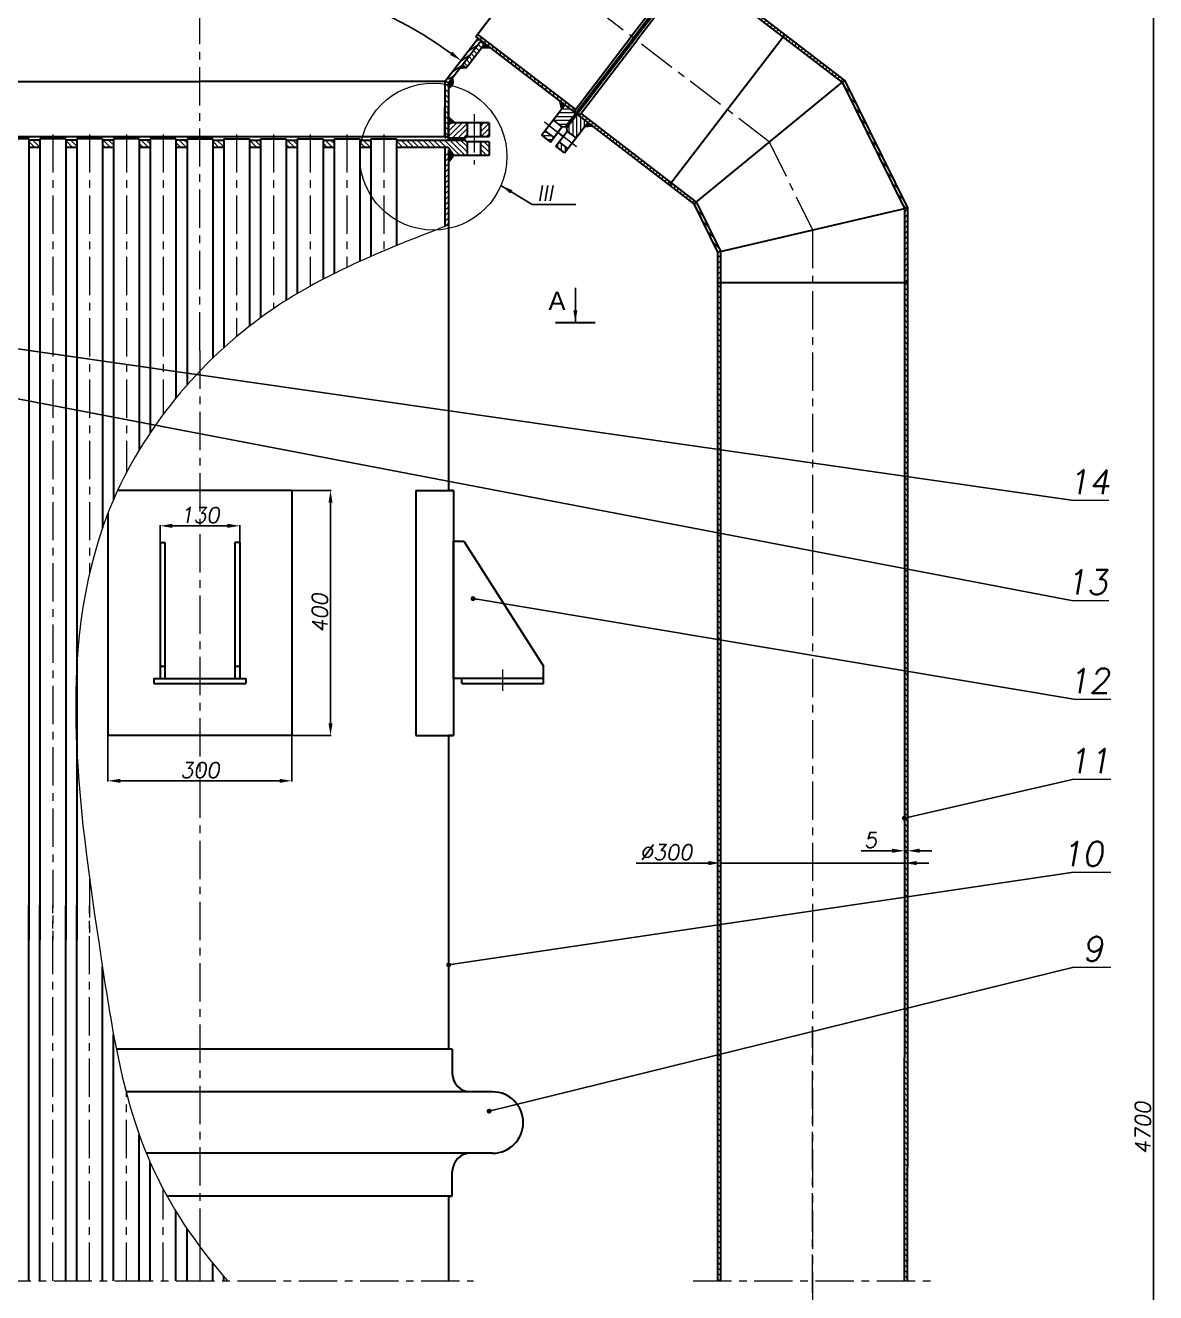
# Model space of a CAD drawing. Header units: inches. Extents: x 41 to 5981, y 0 to 8400.
# Drawn here: x 1338 to 3183, y 2521 to 4589 of the extents above; entities that cross this region are included whole.
import ezdxf

# ---------------------------------------------------------------- set-up
doc = ezdxf.new("R2010")
doc.units = ezdxf.units.IN
doc.header["$LTSCALE"] = 50
doc.header["$MEASUREMENT"] = 0
doc.linetypes.add('CENTER', pattern=[2, 1.25, -0.25, 0.25, -0.25])
for name, color, linetype, lineweight in [('Dam', 2, 'Continuous', 30), ('kthuoc', 3, 'Continuous', 13), ('manh', 4, 'Continuous', 13), ('Tam', 1, 'CENTER', 13)]:
    doc.layers.add(name, color=color, linetype=linetype, lineweight=lineweight)
doc.styles.add('chu2.5', font='txt.shx', dxfattribs={"oblique": 10, "height": 25})
doc.dimstyles.new('kichthuoc2.5', dxfattribs={"dimtxt": 25, "dimasz": 20, "dimexe": 1, "dimexo": 0, "dimgap": 5, "dimtad": 1, "dimtoh": 1, "dimdec": 0, "dimzin": 0, "dimdsep": 46, "dimtxsty": 'chu2.5', "dimcen": 5, "dimclrd": 256, "dimclre": 256, "dimclrt": 256, "dimadec": 0, "dimazin": 0, "dimtfac": 1, "dimtdec": 0, "dimtmove": 0, "dimatfit": 0, "dimfxl": 0, "dimtolj": 1, "dimtzin": 0, "dimarcsym": 0})
pattern_1 = [(90, (-230.6606, 271.374), (-6.25, 1e-15), [])]
pattern_2 = [(45, (-330.6606, 271.374), (-4.419417, 4.419417), [])]
pattern_3 = [(45, (-11828.711, 271.374), (-4.4194174, 4.4194174), [])]
pattern_4 = [(135, (-11828.711, 271.374), (-4.4194174, -4.4194174), [])]
pattern_5 = [(135, (0, 271.374), (-4.419417, -4.419417), [])]

# ---------------------------------------------------------------- blocks, each defined once
blk = doc.blocks.new('*D26')
at = {"layer": 'DEFPOINTS', "color": 0}
for p in [(2772.5, 3241.7), (2772.5, 3241.7), (2777.5, 3222)]:
    blk.add_point(p, dxfattribs=at)
at = {"layer": 'kthuoc', "lineweight": -2}
for p, q in [((2752.5, 3241.7), (2702.2, 3241.7)), ((2772.5, 3241.7), (2772.5, 3242.7)), ((2777.5, 3241.7), (2772.5, 3241.7)), ((2777.5, 3222), (2777.5, 3242.7)), ((2797.5, 3241.7), (2817.5, 3241.7))]:
    blk.add_line(p, q, dxfattribs=at)
at = {"layer": 'kthuoc'}
for points in [[(2752.5, 3245.1), (2752.5, 3238.4), (2772.5, 3241.7)], [(2797.5, 3245.1), (2797.5, 3238.4), (2777.5, 3241.7)]]:
    blk.add_solid(points, dxfattribs=at)
at = {"layer": 'kthuoc', "insert": (2717.4, 3259.2), "char_height": 25, "attachment_point": 5, "style": 'chu2.5'}
blk.add_mtext('\\A1;5', dxfattribs=at)
blk = doc.blocks.new('*D25')
at = {"layer": 'DEFPOINTS', "color": 0}
for p in [(2472.5, 3223.4), (2472.5, 3221.7), (2772.5, 3223.4)]:
    blk.add_point(p, dxfattribs=at)
at = {"layer": 'kthuoc', "lineweight": -2}
for p, q in [((2452.5, 3221.7), (2334.8, 3221.7)), ((2472.5, 3223.4), (2472.5, 3220.7)), ((2772.5, 3221.7), (2472.5, 3221.7)), ((2772.5, 3223.4), (2772.5, 3220.7)), ((2792.5, 3221.7), (2812.5, 3221.7))]:
    blk.add_line(p, q, dxfattribs=at)
at = {"layer": 'kthuoc'}
for points in [[(2452.5, 3225), (2452.5, 3218.3), (2472.5, 3221.7)], [(2792.5, 3225), (2792.5, 3218.3), (2772.5, 3221.7)]]:
    blk.add_solid(points, dxfattribs=at)
at = {"layer": 'kthuoc', "insert": (2383.7, 3239.2), "char_height": 25, "attachment_point": 5, "style": 'chu2.5'}
blk.add_mtext('\\A1;%%c300', dxfattribs=at)
blk = doc.blocks.new('*D20')
at = {"layer": 'DEFPOINTS', "color": 0}
for p in [(2167.2, 4693.5), (2415.2, 884.6), (3179.3, 884.6)]:
    blk.add_point(p, dxfattribs=at)
at = {"layer": 'kthuoc', "lineweight": -2}
for p, q in [((2167.2, 4693.5), (3180.3, 4693.5)), ((3179.3, 4673.5), (3179.3, 904.6)), ((2415.2, 884.6), (3180.3, 884.6))]:
    blk.add_line(p, q, dxfattribs=at)
at = {"layer": 'kthuoc'}
for points in [[(3175.9, 4673.5), (3182.6, 4673.5), (3179.3, 4693.5)], [(3175.9, 904.6), (3182.6, 904.6), (3179.3, 884.6)]]:
    blk.add_solid(points, dxfattribs=at)
at = {"layer": 'kthuoc', "insert": (3161.8, 2789.1), "char_height": 25, "attachment_point": 5, "rotation": 90, "style": 'chu2.5'}
blk.add_mtext('\\A1;4700', dxfattribs=at)
blk = doc.blocks.new('*D23')
at = {"layer": 'DEFPOINTS', "color": 0}
for p in [(1471.2, 4659.1), (1121.8, 4628.5), (2076.8, 4567.5), (1222.7, 4497), (2022.7, 4497)]:
    blk.add_point(p, dxfattribs=at)
at = {"layer": 'kthuoc', "lineweight": -2}
blk.add_arc((1622.7, 3975.7), 700, 54.137, 125.863, dxfattribs=at)
at = {"layer": 'kthuoc'}
for points in [[(1214.6, 4540.3), (1210.6, 4545.7), (1196.6, 4531.1)], [(2034.8, 4545.7), (2030.8, 4540.3), (2048.9, 4531.1)]]:
    blk.add_solid(points, dxfattribs=at)
at = {"layer": 'kthuoc', "insert": (1713.9, 4687.4), "char_height": 25, "attachment_point": 5, "rotation": 352.6964, "style": 'chu2.5'}
blk.add_mtext('\\A1;75°', dxfattribs=at)
blk = doc.blocks.new('*D18')
at = {"layer": 'DEFPOINTS', "color": 0}
for p in [(1531.5, 7993.5), (595.6, 603.3), (745.3, 603.3)]:
    blk.add_point(p, dxfattribs=at)
at = {"layer": 'kthuoc', "lineweight": -2}
for p, q in [((1531.5, 7993.5), (594.6, 7993.5)), ((595.6, 7973.5), (595.6, 623.3)), ((745.3, 603.3), (594.6, 603.3))]:
    blk.add_line(p, q, dxfattribs=at)
at = {"layer": 'kthuoc'}
for points in [[(592.3, 7973.5), (599, 7973.5), (595.6, 7993.5)], [(592.3, 623.3), (599, 623.3), (595.6, 603.3)]]:
    blk.add_solid(points, dxfattribs=at)
at = {"layer": 'kthuoc', "insert": (578.1, 4298.4), "char_height": 25, "attachment_point": 5, "rotation": 90, "style": 'chu2.5'}
blk.add_mtext('\\A1;8600', dxfattribs=at)
blk = doc.blocks.new('*D76')
at = {"layer": 'DEFPOINTS', "color": 0}
for p in [(1687.7, 3772), (1557.7, 3739.8), (1687.7, 3739.8)]:
    blk.add_point(p, dxfattribs=at)
at = {"layer": 'kthuoc', "lineweight": -2}
for p, q in [((1557.7, 3739.8), (1557.7, 3773)), ((1577.7, 3772), (1667.7, 3772)), ((1687.7, 3739.8), (1687.7, 3773))]:
    blk.add_line(p, q, dxfattribs=at)
at = {"layer": 'kthuoc'}
for points in [[(1577.7, 3775.3), (1577.7, 3768.6), (1557.7, 3772)], [(1667.7, 3775.3), (1667.7, 3768.6), (1687.7, 3772)]]:
    blk.add_solid(points, dxfattribs=at)
at = {"layer": 'kthuoc', "insert": (1622.7, 3789.5), "char_height": 25, "attachment_point": 5, "style": 'chu2.5'}
blk.add_mtext('\\A1;130', dxfattribs=at)
blk = doc.blocks.new('*D77')
at = {"layer": 'DEFPOINTS', "color": 0}
for p in [(1772.7, 3829.6), (1772.7, 3429.6), (1835.9, 3429.6)]:
    blk.add_point(p, dxfattribs=at)
at = {"layer": 'kthuoc', "lineweight": -2}
for p, q in [((1772.7, 3829.6), (1836.9, 3829.6)), ((1835.9, 3809.6), (1835.9, 3449.6)), ((1772.7, 3429.6), (1836.9, 3429.6))]:
    blk.add_line(p, q, dxfattribs=at)
at = {"layer": 'kthuoc'}
for points in [[(1832.6, 3809.6), (1839.2, 3809.6), (1835.9, 3829.6)], [(1832.6, 3449.6), (1839.2, 3449.6), (1835.9, 3429.6)]]:
    blk.add_solid(points, dxfattribs=at)
at = {"layer": 'kthuoc', "insert": (1818.4, 3629.6), "char_height": 25, "attachment_point": 5, "rotation": 90, "style": 'chu2.5'}
blk.add_mtext('\\A1;400', dxfattribs=at)
blk = doc.blocks.new('*D78')
at = {"layer": 'DEFPOINTS', "color": 0}
for p in [(1472.7, 3429.6), (1772.7, 3429.6), (1772.7, 3355.8)]:
    blk.add_point(p, dxfattribs=at)
at = {"layer": 'kthuoc', "lineweight": -2}
for p, q in [((1472.7, 3429.6), (1472.7, 3354.8)), ((1772.7, 3429.6), (1772.7, 3354.8)), ((1492.7, 3355.8), (1752.7, 3355.8))]:
    blk.add_line(p, q, dxfattribs=at)
at = {"layer": 'kthuoc'}
for points in [[(1492.7, 3359.1), (1492.7, 3352.5), (1472.7, 3355.8)], [(1752.7, 3359.1), (1752.7, 3352.5), (1772.7, 3355.8)]]:
    blk.add_solid(points, dxfattribs=at)
at = {"layer": 'kthuoc', "insert": (1622.7, 3373.3), "char_height": 25, "attachment_point": 5, "style": 'chu2.5'}
blk.add_mtext('\\A1;300', dxfattribs=at)

msp = doc.modelspace()

# ---------------------------------------------------------------- hatches: boundary and pattern name
at = {"layer": 'kthuoc'}
h = msp.add_hatch(dxfattribs=at)
h.set_pattern_fill('ANSI31', color=256, scale=50, style=0)
h.set_pattern_definition(pattern_3)
h.paths.add_polyline_path([(2244.5, 4445.1), (2241.5, 4441.1), (2428.7, 4297.4), (2432.7, 4300.7)])
h.paths.add_polyline_path([(2430.2, 4687), (2427.2, 4683.1), (2670.8, 4496.1), (2674.8, 4499.4)])
h = msp.add_hatch(dxfattribs=at)
h.set_pattern_fill('ANSI31', color=256, scale=50, angle=45, style=0)
h.set_pattern_definition(pattern_1)
edge = h.paths.add_edge_path()
edge.add_spline(control_points=[(2078.7, 4572.3), (2078.2, 4570.9), (2077.7, 4569.4), (2077.2, 4568)], knot_values=[0, 0, 0, 0, 4.489049, 4.489049, 4.489049, 4.489049], degree=3, periodic=0)
edge.add_line((2077.2, 4568), (2076.8, 4567.5))
edge.add_line((2076.8, 4567.5), (2232.8, 4447.8))
edge.add_line((2232.8, 4447.8), (2235.8, 4451.8))
edge.add_line((2235.8, 4451.8), (2078.7, 4572.3))
h = msp.add_hatch(dxfattribs=at)
h.set_pattern_fill('ANSI31', color=256, scale=50, angle=350, style=0)
h.set_pattern_definition([(35, (-230.6606, 271.374), (-3.584853, 5.1197), [])])
h.paths.add_polyline_path([(2081.6, 4563.8), (2076.8, 4567.5), (2028.7, 4504.8), (2028.7, 4494.9)])
h = msp.add_hatch(dxfattribs=at)
h.set_pattern_fill('ANSI31', color=256, scale=50, angle=90, style=0)
h.set_pattern_definition([(135, (-230.6606, 271.374), (-4.419417, -4.419417), [])])
h.paths.add_polyline_path([(2087.9, 4559), (2081.6, 4563.8), (2051.1, 4524.2), (2057.5, 4519.3)])
for points in [[(2087.9, 4559), (2082.8, 4552.3), (2096.2, 4552.6)], [(2051.1, 4524.2), (2046.6, 4518.3), (2057.5, 4519.3)], [(2212.6, 4451.6), (2210.9, 4464.2), (2218.1, 4458.7)], [(2235.9, 4445.4), (2232.8, 4447.8), (2235.2, 4451)], [(2028.7, 4440), (2039.5, 4429.5), (2028.7, 4429.5)], [(2238.3, 4443.5), (2241.5, 4441.1), (2243.9, 4444.3)], [(2249.9, 4422.9), (2262.5, 4424.6), (2255.4, 4430.1)], [(2023.7, 4407.5), (2028.7, 4407.5), (2028.7, 4404.5)], [(2028.7, 4389.5), (2037.4, 4376.5), (2028.7, 4364.9)]]:
    msp.add_hatch(color=256, dxfattribs=at).paths.add_polyline_path(points)
h = msp.add_hatch(dxfattribs=at)
h.set_pattern_fill('ANSI31', color=256, scale=50, angle=90, style=0)
h.set_pattern_definition([(135, (-330.6606, 271.374), (-4.419417, -4.419417), [])])
h.paths.add_polyline_path([(2028.7, 4494.7), (2022.7, 4497), (2022.7, 4462.5, -0.024801), (2028.7, 4464.3)])
h.paths.add_polyline_path([(2028.7, 4464.3, 0.024801), (2022.7, 4462.5), (2022.7, 4404.5), (2028.7, 4404.5)])
h = msp.add_hatch(color=256, dxfattribs=at)
edge = h.paths.add_edge_path()
edge.add_line((2028.7, 4494.9), (2035.2, 4503.4))
edge.add_spline(control_points=[(2035.2, 4503.4), (2036, 4499), (2037.4, 4491.4), (2031.3, 4487.1), (2028.7, 4485.3)], knot_values=[0, 0, 0, 0, 8.00018, 13.861031, 13.861031, 13.861031, 13.861031], degree=3, periodic=0)
edge.add_line((2028.7, 4485.3), (2028.7, 4494.9))
h = msp.add_hatch(dxfattribs=at)
h.set_pattern_fill('ANSI31', color=256, scale=50, angle=90, style=0)
h.set_pattern_definition(pattern_4)
h.paths.add_polyline_path([(2432.7, 4300.7), (2428.7, 4297.4), (2467.5, 4218.7), (2472.5, 4219.9)])
h.paths.add_polyline_path([(2674.8, 4499.4), (2670.8, 4496.1), (2772.5, 4289.9), (2777.5, 4291)])
h = msp.add_hatch(dxfattribs=at)
h.set_pattern_fill('ANSI31', color=256, scale=50, angle=315, style=0)
h.set_pattern_definition([(0, (-230.6606, 271.374), (2e-15, 6.25), [])])
h.paths.add_polyline_path([(2235.9, 4445.4), (2218.5, 4458.8), (2199.3, 4433.8), (2213.6, 4422.8), (2219.2, 4423.6)])
h.paths.add_polyline_path([(2185.9, 4416.3), (2180.4, 4409.2), (2194.7, 4398.2), (2200.2, 4405.4)])
h = msp.add_hatch(dxfattribs=at)
h.set_pattern_fill('ANSI31', color=256, scale=50, style=0)
h.set_pattern_definition(pattern_2)
h.paths.add_polyline_path([(2058.7, 4429.5), (2028.7, 4429.5), (2028.7, 4404.5), (2054.7, 4404.5), (2058.7, 4407.5)])
h.paths.add_polyline_path([(2094.7, 4429.5), (2080.7, 4429.5), (2080.7, 4407.5), (2094.7, 4407.5)])
h = msp.add_hatch(dxfattribs=at)
h.set_pattern_fill('ANSI31', color=256, scale=50, angle=45, style=0)
h.set_pattern_definition(pattern_1)
h.paths.add_polyline_path([(2255.8, 4430.2), (2238.3, 4443.5), (2221.6, 4421.7), (2222.3, 4416.1), (2236.6, 4405.2)])
h.paths.add_polyline_path([(2208.9, 4398.7), (2203.4, 4391.5), (2217.7, 4380.6), (2223.2, 4387.7)])
h = msp.add_hatch(dxfattribs=at)
h.set_pattern_fill('ANSI37', color=256, scale=10, angle=45, style=0)
h.set_pattern_definition([(90, (0, 271.3738), (-1.25, 2e-16), []), (180, (0, 271.3738), (-2e-16, -1.25), [])])
h.paths.add_polyline_path([(2238.3, 4443.5), (2235.9, 4445.4), (2219.2, 4423.6), (2221.6, 4421.7)])
h = msp.add_hatch(dxfattribs=at)
h.set_pattern_fill('ANSI31', color=256, scale=50, angle=90, style=0)
h.set_pattern_definition(pattern_5)
h.paths.add_polyline_path([(1481.7, 4389.5), (1463.7, 4389.5), (1463.7, 4401.5), (1481.7, 4401.5)])
h.paths.add_polyline_path([(1421.7, 4389.5), (1403.7, 4389.5), (1403.7, 4401.5), (1421.7, 4401.5)])
h.paths.add_polyline_path([(1361.7, 4389.5), (1343.7, 4389.5), (1343.7, 4401.5), (1361.7, 4401.5)])
h = msp.add_hatch(dxfattribs=at)
h.set_pattern_fill('ANSI31', color=256, scale=50, angle=90, style=0)
h.set_pattern_definition(pattern_5)
h.paths.add_polyline_path([(1541.7, 4401.5), (1523.7, 4401.5), (1523.7, 4389.5), (1541.7, 4389.5)])
h = msp.add_hatch(dxfattribs=at)
h.set_pattern_fill('ANSI31', color=256, scale=50, angle=90, style=0)
h.set_pattern_definition(pattern_5)
h.paths.add_polyline_path([(1721.7, 4389.5), (1703.7, 4389.5), (1703.7, 4401.5), (1721.7, 4401.5)])
h.paths.add_polyline_path([(1661.7, 4389.5), (1643.7, 4389.5), (1643.7, 4401.5), (1661.7, 4401.5)])
h.paths.add_polyline_path([(1601.7, 4389.5), (1583.7, 4389.5), (1583.7, 4401.5), (1601.7, 4401.5)])
h = msp.add_hatch(dxfattribs=at)
h.set_pattern_fill('ANSI31', color=256, scale=50, angle=90, style=0)
h.set_pattern_definition(pattern_5)
h.paths.add_polyline_path([(1901.7, 4401.5), (1883.7, 4401.5), (1883.7, 4389.5), (1901.7, 4389.5)])
h.paths.add_polyline_path([(1841.7, 4401.5), (1823.7, 4401.5), (1823.7, 4389.5), (1841.7, 4389.5)])
h.paths.add_polyline_path([(1781.7, 4401.5), (1763.7, 4401.5), (1763.7, 4389.5), (1781.7, 4389.5)])
h = msp.add_hatch(dxfattribs=at)
h.set_pattern_fill('ANSI31', color=256, scale=50, angle=90, style=0)
h.set_pattern_definition(pattern_5)
h.paths.add_polyline_path([(2058.7, 4376.5), (2037.4, 4376.5), (2028.7, 4389.5), (2022.7, 4389.5), (1943.7, 4389.5), (1943.7, 4401.5), (2054.7, 4401.5), (2058.7, 4398.5)])
h.paths.add_polyline_path([(2094.7, 4376.5), (2080.7, 4376.5), (2080.7, 4398.5), (2094.7, 4398.5)])
h = msp.add_hatch(dxfattribs=at)
h.set_pattern_fill('ANSI31', color=256, scale=50, style=0)
h.set_pattern_definition(pattern_2)
h.paths.add_polyline_path([(2028.7, 4385.3), (2022.7, 4385.3), (2022.7, 4343.4, 0.024801), (2028.7, 4341.6)])
edge = h.paths.add_edge_path()
edge.add_arc((2043.7, 4403), 63.1, 250.6037, 256.2865, ccw=False)
edge.add_line((2022.7, 4343.4), (2022.7, 4261))
edge.add_spline(control_points=[(2022.7, 4261), (2024.7, 4261.6), (2026.7, 4262.2), (2028.7, 4262.7)], knot_values=[0, 0, 0, 0, 6.26213, 6.26213, 6.26213, 6.26213], degree=3, periodic=0)
edge.add_line((2028.7, 4262.7), (2028.7, 4341.6))
h = msp.add_hatch(dxfattribs=at)
h.set_pattern_fill('ANSI37', color=256, scale=10, angle=90, style=0)
h.set_pattern_definition([(135, (-2352.4106, -25.6262), (-0.88388348, -0.88388348), []), (225, (-2352.4106, -25.6262), (0.88388348, -0.88388348), [])])
h.paths.add_polyline_path([(2054.7, 4401.5), (2054.7, 4404.5), (2028.7, 4404.5), (2028.7, 4401.5)])
h = msp.add_hatch(dxfattribs=at)
h.set_pattern_fill('ANSI31', color=256, scale=50, style=0)
h.set_pattern_definition(pattern_3)
h.paths.add_polyline_path([(2467.5, 4168.7), (2472.5, 4168.7), (2472.5, 4219.9), (2467.5, 4218.7)])
h.paths.add_polyline_path([(2777.5, 4291), (2772.5, 4289.9), (2772.5, 4168.7), (2777.5, 4168.7)])
h = msp.add_hatch(dxfattribs=at)
h.set_pattern_fill('ANSI31', color=256, scale=50, angle=90, style=0)
h.set_pattern_definition(pattern_4)
h.paths.add_polyline_path([(2472.5, 4168.7), (2467.5, 4168.7), (2467.5, 3820), (2472.5, 3820)])
h.paths.add_polyline_path([(2777.5, 4168.7), (2772.5, 4168.7), (2772.5, 3820), (2777.5, 3820)])
h = msp.add_hatch(dxfattribs=at)
h.set_pattern_fill('ANSI31', color=256, scale=50, angle=90, style=0)
h.set_pattern_definition(pattern_4)
h.paths.add_polyline_path([(2472.5, 3820), (2467.5, 3820), (2467.5, 3425.9), (2472.5, 3425.9)])
h.paths.add_polyline_path([(2777.5, 3820), (2772.5, 3820), (2772.5, 3425.9), (2777.5, 3425.9)])
h = msp.add_hatch(dxfattribs=at)
h.set_pattern_fill('ANSI31', color=256, scale=50, angle=90, style=0)
h.set_pattern_definition(pattern_4)
h.paths.add_polyline_path([(2472.5, 3425.9), (2467.5, 3425.9), (2467.5, 2904.3), (2471.5, 2904.3), (2472.5, 2904.3)])
h.paths.add_polyline_path([(2777.5, 3425.9), (2772.5, 3425.9), (2772.5, 2904.3), (2773.5, 2904.3), (2777.5, 2904.3)])
h = msp.add_hatch(dxfattribs=at)
h.set_pattern_fill('ANSI31', color=256, scale=50, angle=90, style=0)
h.set_pattern_definition(pattern_5)
h.paths.add_polyline_path([(2472.5, 2904.2), (2467.5, 2904.2), (2467.5, 2724.8), (2472.5, 2724.8)])
h = msp.add_hatch(dxfattribs=at)
h.set_pattern_fill('ANSI31', color=256, scale=50, angle=90, style=0)
h.set_pattern_definition(pattern_5)
h.paths.add_polyline_path([(2772.5, 2724.8), (2777.5, 2724.8), (2777.5, 2904.2), (2772.5, 2904.2)])
h = msp.add_hatch(dxfattribs=at)
h.set_pattern_fill('ANSI31', color=256, scale=50, angle=90, style=0)
h.paths.add_polyline_path([(2472.5, 2722.1), (2467.5, 2722.1), (2467.5, 2540.1), (2472.5, 2540.1)])
h = msp.add_hatch(dxfattribs=at)
h.set_pattern_fill('ANSI31', color=256, scale=50, angle=90, style=0)
h.paths.add_polyline_path([(2777.5, 2722.1), (2772.5, 2722.1), (2772.5, 2540.1), (2777.5, 2540.1)])

# ---------------------------------------------------------------- linework, layer by layer
at = {"layer": 'Dam'}
for p, q in [((2674.8, 4499.4), (2261.5, 4816.5)), ((2441.4, 4713.1), (2330.3, 4568.3)), ((2441.4, 4713.1), (2330.3, 4568.3)), ((2443.8, 4711.3), (2332.7, 4566.5)), ((2072.8, 4570.5), (2167.2, 4693.5)), ((2421.5, 4693.7), (2327.1, 4570.8)), ((2430.2, 4687), (2335.8, 4564.1)), ((2670.8, 4496.1), (2427.2, 4683.1)), ((2429.7, 4296.7), (2072.8, 4570.5)), ((2235.8, 4451.8), (2075.9, 4574.5)), ((2232.8, 4447.8), (2327.1, 4570.8)), ((2577.8, 4573.8), (2389.1, 4327.9)), ((2022.7, 4497), (2076.8, 4567.5)), ((2028.7, 4494.9), (2081.6, 4563.8)), ((2057.5, 4519.3), (2087.9, 4559)), ((2082.8, 4552.3), (2096.2, 4552.6)), ((2219.2, 4423.6), (2330.3, 4568.3)), ((2221.6, 4421.7), (2332.7, 4566.5)), ((2241.5, 4441.1), (2335.8, 4564.1)), ((2057.5, 4519.3), (2046.6, 4518.3)), ((2057.5, 4519.3), (2051.1, 4524.2)), ((1222.7, 4497), (1622.7, 4497)), ((2022.7, 4497), (1622.7, 4497)), ((2022.7, 4497), (2022.7, 4407.5)), ((2028.7, 4494.9), (2022.7, 4497)), ((2028.7, 4494.9), (2028.7, 4401.5)), ((2674.8, 4499.4), (2428.7, 4297.4)), ((2670.8, 4496.1), (2772.5, 4289.9)), ((2674.8, 4499.4), (2777.5, 4291)), ((2022.7, 4407.5), (2022.7, 4454.5)), ((2028.7, 4401.5), (2028.7, 4454.5)), ((2180.4, 4409.2), (2218.5, 4458.8)), ((2213.3, 4452.5), (2210.9, 4464.2)), ((2235.9, 4445.4), (2235.2, 4451)), ((2065.7, 4429.5), (2028.7, 4429.5)), ((2094.7, 4429.5), (2028.7, 4429.5)), ((2058.7, 4429.5), (2058.7, 4407.5)), ((2080.7, 4429.5), (2080.7, 4407.5)), ((2094.7, 4429.5), (2094.7, 4407.5)), ((2199.3, 4433.8), (2213.6, 4422.8)), ((2217.7, 4380.6), (2255.8, 4430.2)), ((2238.3, 4443.5), (2243.9, 4444.3)), ((2432.7, 4300.7), (2244.5, 4445.1)), ((1216.7, 4407.5), (2028.7, 4407.5)), ((2054.7, 4404.5), (2058.7, 4407.5)), ((2058.7, 4407.5), (2094.7, 4407.5)), ((2180.4, 4409.2), (2194.7, 4398.2)), ((2185.9, 4416.3), (2200.2, 4405.4)), ((2194.7, 4398.2), (2213.6, 4422.8)), ((2203.4, 4391.5), (2222.3, 4416.1)), ((2213.6, 4422.8), (2219.2, 4423.6)), ((2219.2, 4423.6), (2221.6, 4421.7)), ((2222.3, 4416.1), (2221.6, 4421.7)), ((2236.6, 4405.2), (2222.3, 4416.1)), ((2250.6, 4423.8), (2262.5, 4424.6)), ((1343.7, 4403.5), (1301.7, 4403.5)), ((1343.7, 4403.5), (1343.7, 3095.9)), ((1361.7, 4401.5), (1343.7, 4401.5)), ((1361.7, 4389.5), (1343.7, 4389.5)), ((1403.7, 4403.5), (1361.7, 4403.5)), ((1361.7, 4403.5), (1361.7, 3095.9)), ((1361.7, 4403.5), (1361.7, 3095.9)), ((1403.7, 4403.5), (1403.7, 3095.9)), ((1421.7, 4401.5), (1403.7, 4401.5)), ((1421.7, 4389.5), (1403.7, 4389.5)), ((1421.7, 4403.5), (1421.7, 3095.9)), ((1421.7, 4403.5), (1421.7, 3095.9)), ((1463.7, 4403.5), (1421.7, 4403.5)), ((1463.7, 4403.5), (1463.7, 3768.3)), ((1481.7, 4401.5), (1463.7, 4401.5)), ((1481.7, 4389.5), (1463.7, 4389.5)), ((1481.7, 4403.5), (1481.7, 3814.6)), ((1523.7, 4403.5), (1481.7, 4403.5)), ((1523.7, 4403.5), (1523.7, 3895.6)), ((1541.7, 4401.5), (1523.7, 4401.5)), ((1541.7, 4389.5), (1523.7, 4389.5)), ((1541.7, 4403.5), (1541.7, 3923.9)), ((1583.7, 4403.5), (1541.7, 4403.5)), ((1583.7, 4403.5), (1583.7, 3980.4)), ((1601.7, 4401.5), (1583.7, 4401.5)), ((1601.7, 4389.5), (1583.7, 4389.5)), ((1601.7, 4403.5), (1601.7, 4001.6)), ((1601.7, 4403.5), (1643.7, 4403.5)), ((1643.7, 4403.5), (1601.7, 4403.5)), ((1643.7, 4403.5), (1643.7, 4045.6)), ((1643.7, 4403.5), (1643.7, 4045.6)), ((1643.7, 4401.5), (1661.7, 4401.5)), ((1661.7, 4389.5), (1643.7, 4389.5)), ((1661.7, 4403.5), (1661.7, 4062.5)), ((1661.7, 4403.5), (1703.7, 4403.5)), ((1703.7, 4403.5), (1703.7, 4097.9)), ((1703.7, 4401.5), (1721.7, 4401.5)), ((1721.7, 4389.5), (1703.7, 4389.5)), ((1721.7, 4403.5), (1721.7, 4111.5)), ((1721.7, 4403.5), (1763.7, 4403.5)), ((1763.7, 4403.5), (1763.7, 4140)), ((1763.7, 4401.5), (1781.7, 4401.5)), ((1781.7, 4389.5), (1763.7, 4389.5)), ((1781.7, 4403.5), (1781.7, 4151)), ((1781.7, 4403.5), (1823.7, 4403.5)), ((1823.7, 4403.5), (1823.7, 4174.4)), ((1823.7, 4401.5), (1841.7, 4401.5)), ((1841.7, 4389.5), (1823.7, 4389.5)), ((1841.7, 4403.5), (1841.7, 4183.6)), ((1841.7, 4403.5), (1883.7, 4403.5)), ((1883.7, 4403.5), (1883.7, 4203.5)), ((1883.7, 4401.5), (1901.7, 4401.5)), ((1901.7, 4389.5), (1883.7, 4389.5)), ((1901.7, 4403.5), (1901.7, 4211.5)), ((1901.7, 4403.5), (1943.7, 4403.5)), ((1943.7, 4403.5), (1943.7, 4229.2)), ((1943.7, 4401.5), (2003.7, 4401.5)), ((2022.7, 4389.5), (1943.7, 4389.5)), ((2003.7, 4401.5), (2054.7, 4401.5)), ((2022.7, 4389.5), (2022.7, 4261)), ((2028.7, 4389.5), (2022.7, 4389.5)), ((2054.7, 4404.5), (2028.7, 4404.5)), ((2028.7, 4389.5), (2037.4, 4376.5)), ((2028.7, 4385.3), (2028.7, 3874)), ((2054.7, 4404.5), (2054.7, 4401.5)), ((2054.7, 4401.5), (2058.7, 4398.5)), ((2094.7, 4398.5), (2058.7, 4398.5)), ((2058.7, 4398.5), (2058.7, 4376.5)), ((2080.7, 4398.5), (2080.7, 4376.5)), ((2094.7, 4398.5), (2094.7, 4376.5)), ((2217.7, 4380.6), (2203.4, 4391.5)), ((2223.2, 4387.7), (2208.9, 4398.7)), ((2037.4, 4376.5), (2028.7, 4364.9)), ((2094.7, 4376.5), (2037.4, 4376.5)), ((2428.2, 4298.5), (2468.1, 4217.7)), ((2432.7, 4300.7), (2472.5, 4219.9)), ((2467.5, 4218.7), (2777.5, 4291)), ((2772.5, 4289.9), (2772.5, 2904.3)), ((2777.5, 4291), (2777.5, 2724.7)), ((2467.5, 4219.9), (2467.5, 2724.7)), ((2472.5, 4219.9), (2472.5, 2904.3)), ((2777.5, 4168.7), (2467.5, 4168.7)), ((2202.9, 4103.5), (2268.1, 4103.5)), ((2028.7, 3874), (2028.7, 3829.6)), ((1772.7, 3829.6), (1488.5, 3829.6)), ((1772.7, 3829.6), (1772.7, 3429.6)), ((1975.4, 3829.6), (1975.4, 3429.6)), ((1975.4, 3829.6), (2036.7, 3829.6)), ((2036.7, 3829.6), (2028.7, 3829.6)), ((2036.7, 3829.6), (2036.7, 3429.6)), ((1472.7, 3792.7), (1472.7, 3429.6)), ((1557.7, 3744.9), (1557.7, 3522.8)), ((1557.7, 3744.9), (1565.7, 3744.9)), ((1565.7, 3744.9), (1565.7, 3522.8)), ((1679.7, 3744.9), (1679.7, 3522.8)), ((1687.7, 3744.9), (1679.7, 3744.9)), ((1687.7, 3744.9), (1687.7, 3522.8)), ((2036.7, 3522.8), (2036.7, 3746.8)), ((2036.7, 3746.8), (2053.4, 3746.8)), ((2053.4, 3746.8), (2183.4, 3542.8)), ((1557.7, 3542.8), (1565.7, 3542.8)), ((1679.7, 3542.8), (1687.7, 3542.8)), ((2183.4, 3522.8), (2183.4, 3542.8)), ((1547.7, 3522.8), (1547.7, 3514.8)), ((1547.7, 3522.8), (1697.7, 3522.8)), ((1697.7, 3522.8), (1697.7, 3514.8)), ((2050, 3522.8), (2036.7, 3522.8)), ((2183.4, 3522.8), (2050, 3522.8)), ((2050, 3514.8), (2050, 3522.8)), ((2183.4, 3514.8), (2183.4, 3522.8)), ((1547.7, 3514.8), (1697.7, 3514.8)), ((2050, 3514.8), (2183.4, 3514.8)), ((1772.7, 3429.6), (1472.7, 3429.6)), ((1975.4, 3429.6), (2036.7, 3429.6)), ((2036.7, 3429.6), (2028.7, 3429.6)), ((2028.7, 3429.6), (2028.7, 2918.2)), ((1343.7, 2540.1), (1343.7, 3152.2)), ((1361.7, 2540.1), (1361.7, 3152.2)), ((1361.7, 2540.1), (1361.7, 3152.2)), ((1403.7, 2540.1), (1403.7, 3152.2)), ((1421.7, 2540.1), (1421.7, 3152.2)), ((1421.7, 2540.1), (1421.7, 3152.2)), ((1463.7, 2540.1), (1463.7, 3052.1)), ((1481.7, 2540.1), (1481.7, 2942.1)), ((2034.7, 2918.2), (1486.3, 2918.2)), ((2034.7, 2918.2), (2034.7, 2878.2)), ((2472.5, 2904.3), (2472.5, 2540.1)), ((2772.5, 2540.1), (2772.5, 2904.3)), ((2080.9, 2848.2), (1502.3, 2848.2)), ((2094.4, 2848.2), (2058.7, 2848.2)), ((2100.4, 2848.2), (2064.7, 2848.2)), ((1523.7, 2540.1), (1523.7, 2778.4)), ((2080.9, 2748.2), (1535.2, 2748.2)), ((1541.7, 2540.1), (1541.7, 2733)), ((2100.4, 2748.2), (2064.7, 2748.2)), ((2034.7, 2678.2), (2034.7, 2718.2)), ((2467.5, 2724.7), (2467.5, 2540.1)), ((2777.5, 2540.1), (2777.5, 2724.7)), ((2034.7, 2678.2), (1569, 2678.2)), ((2028.7, 2678.2), (2028.7, 2540.1)), ((2028.7, 2678.2), (2034.7, 2678.2)), ((1583.7, 2540.1), (1583.7, 2653.2)), ((1601.7, 2540.1), (1601.7, 2625.2)), ((1643.7, 2540.1), (1643.7, 2568.4)), ((1643.7, 2540.1), (1643.7, 2545)), ((1661.7, 2540.1), (1661.7, 2546.7)), ((1583.7, 2540.1), (1583.7, 2540.4)), ((1601.7, 2540.1), (1601.7, 2541.8))]:
    msp.add_line(p, q, dxfattribs=at)
for centre, radius, start, end in [((2064.7, 2878.2), 30, 180, 270), ((2100.4, 2798.2), 50, 270, 90), ((2064.7, 2718.2), 30, 90, 180)]:
    msp.add_arc(centre, radius, start, end, dxfattribs=at)
at = {"layer": 'kthuoc'}
for p, q in [((2039.5, 4429.5), (2028.7, 4440)), ((2028.7, 4404.5), (2023.7, 4407.5)), ((3045.4, 3813.8), (3106.1, 3813.8)), ((3045.4, 3650.2), (3106.1, 3650.2)), ((3049, 3489.3), (3109.7, 3489.3)), ((3049, 3358.8), (3109.7, 3358.8)), ((3049, 3206.9), (3109.7, 3206.9)), ((3049, 3052), (3109.7, 3052))]:
    msp.add_line(p, q, dxfattribs=at)
msp.add_circle((2003.7, 4374.5), 120, dxfattribs=at)
msp.add_spline([(2035.2, 4503.4), (2035.1, 4491.4), (2028.7, 4485.3)], degree=3, dxfattribs=at)
msp.add_open_spline([(2028.7, 4262.7), (1929.7, 4224.4), (1704.3, 4137), (1361.2, 3733.2), (1441.4, 3199), (1508.2, 2758.5), (1615.9, 2599.1), (1667.5, 2540.1)], degree=3, knots=[0, 0, 0, 0, 316.882688, 721.054194, 1472.850492, 1814.646363, 2046.393883, 2046.393883, 2046.393883, 2046.393883], dxfattribs=at)
at = {"layer": 'manh'}
msp.add_line((2235.5, 4103.5), (2235.5, 4160.4), dxfattribs=at)
at = {"layer": 'Tam'}
for p, q in [((1622.7, 4058.1), (1622.7, 5460.1)), ((2551.8, 4398.4), (2090.6, 4752.2)), ((2070.4, 4443.8), (2070.4, 4361.6)), ((2184.9, 4431), (2217.1, 4406.2)), ((2185.7, 4430.4), (2214.1, 4408.6)), ((1382.7, 4410.8), (1382.7, 3095.9)), ((1442.7, 4410.8), (1442.7, 3695.2)), ((1502.7, 4410.8), (1502.7, 3858.4)), ((1562.7, 4410.8), (1562.7, 3953.6)), ((1682.7, 4410.8), (1682.7, 4080.8)), ((1742.7, 4410.8), (1742.7, 4126.3)), ((1802.7, 4410.8), (1802.7, 4163.1)), ((1862.7, 4410.8), (1862.7, 4193.8)), ((1922.7, 4410.8), (1922.7, 4220.5)), ((2237.6, 4390.5), (2205.4, 4415.3)), ((2236.8, 4391.1), (2208.4, 4412.9)), ((2551.8, 4398.4), (2622.5, 4254.9)), ((2622.5, 4254.9), (2622.5, 2954.8)), ((1622.7, 4058.1), (1622.7, 4024.5)), ((1622.7, 4058.1), (1622.7, 2540.1)), ((2116.7, 3537.7), (2116.7, 3502.8)), ((1442.7, 3195.5), (1442.7, 3095.9)), ((1382.7, 2540.1), (1382.7, 3152.2)), ((1442.7, 2540.1), (1442.7, 3152.2)), ((2622.5, 1120.3), (2622.5, 2954.8)), ((2622.5, 2954.8), (2622.5, 1120.3)), ((1502.7, 2540.1), (1502.7, 2846.7)), ((1562.7, 2540.1), (1562.7, 2689.9)), ((1622.7, 2595.5), (1622.7, 2540.1)), ((1184.1, 2540.1), (2069.2, 2540.1)), ((2427.6, 2540.1), (2817.4, 2540.1))]:
    msp.add_line(p, q, dxfattribs=at)

# ---------------------------------------------------------------- texts
at = {"layer": 'kthuoc', "insert": (2173.2, 4327.3), "char_height": 25, "attachment_point": 1, "style": 'chu2.5'}
msp.add_mtext('III', dxfattribs=at)
at = {"layer": 'manh', "insert": (2191.6, 4139), "char_height": 30, "width": 272.762, "attachment_point": 4}
msp.add_mtext('{\\f.VnArial|b0|i0|c0|p34;A}', dxfattribs=at)
at = {"layer": 'manh', "char_height": 40, "attachment_point": 9, "style": 'chu2.5'}
for s, insert in [('14', (3107.8, 3823.4)), ('13', (3104.3, 3659.9)), ('12', (3107.9, 3498.9)), ('11', (3107.9, 3368.5)), ('10', (3097.2, 3216.6)), ('9', (3097.2, 3061.6))]:
    msp.add_mtext(s, dxfattribs=dict(at, insert=insert))

# ---------------------------------------------------------------- dimensions: what is measured, and where the dimension line sits
at = {"layer": 'kthuoc'}
for base, p1, p2, text, picture, middle in [((595.6, 603.3), (1531.5, 7993.5), (745.3, 603.3), '8600', '*D18', (578.1, 4298.4)), ((3179.3, 884.6), (2167.2, 4693.5), (2415.2, 884.6), '4700', '*D20', (3161.8, 2789.1))]:
    dim = msp.add_linear_dim(base=base, p1=p1, p2=p2, angle=90, text=text, dimstyle='kichthuoc2.5', dxfattribs=at)
    dim.commit()
    dim.dimension.update_dxf_attribs({"geometry": picture, "text_midpoint": middle})
dim = msp.add_angular_dim_2l(base=(1471.2, 4659.1), line1=((2022.7, 4497), (2076.8, 4567.5)), line2=((1222.7, 4497), (1121.8, 4628.5)), dimstyle='kichthuoc2.5', dxfattribs=at)
dim.commit()
dim.dimension.update_dxf_attribs({"geometry": '*D23', "text_midpoint": (1711.7, 4670), "dimtype": 162})
dim = msp.add_linear_dim(base=(1835.9, 3429.6), p1=(1772.7, 3829.6), p2=(1772.7, 3429.6), angle=90, dimstyle='kichthuoc2.5', dxfattribs=at)
dim.commit()
dim.dimension.update_dxf_attribs({"geometry": '*D77', "text_midpoint": (1818.4, 3629.6)})
for base, p1, p2, picture, middle in [((1687.7, 3772), (1557.7, 3739.8), (1687.7, 3739.8), '*D76', (1622.7, 3789.5)), ((1772.7, 3355.8), (1472.7, 3429.6), (1772.7, 3429.6), '*D78', (1622.7, 3373.3)), ((2772.5, 3241.7), (2777.5, 3222), (2772.5, 3241.7), '*D26', (2717.4, 3259.2))]:
    dim = msp.add_linear_dim(base=base, p1=p1, p2=p2, dimstyle='kichthuoc2.5', dxfattribs=at)
    dim.commit()
    dim.dimension.update_dxf_attribs({"geometry": picture, "text_midpoint": middle})
dim = msp.add_linear_dim(base=(2472.5, 3221.7), p1=(2772.5, 3223.4), p2=(2472.5, 3223.4), text='%%c<>', dimstyle='kichthuoc2.5', dxfattribs=at)
dim.commit()
dim.dimension.update_dxf_attribs({"geometry": '*D25', "text_midpoint": (2383.7, 3221.7), "dimtype": 160})

# ---------------------------------------------------------------- leaders
at = {"layer": 'kthuoc', "annotation_type": 0, "has_hookline": 1, "hookline_direction": 0, "text_width": 46.1}
msp.add_leader([(2114, 4327.4), (2165, 4296.3), (2185, 4296.3)], dimstyle='kichthuoc2.5', dxfattribs=at)
at = {"layer": 'kthuoc'}
for points in [[(1277.9, 4067.6), (3045.4, 3813.8)], [(1175.7, 4007.7), (3045.4, 3650.2)], [(2068.5, 3653.2), (3049, 3489.3)], [(2772.5, 3294.8), (3049, 3358.8)], [(2028.7, 3055.3), (3049, 3206.9)], [(2094.7, 2816.8), (3049, 3052)]]:
    msp.add_leader(points, dimstyle='kichthuoc2.5', override={"dimasz": 8, "dimtad": 0, "dimldrblk": 'Dot'}, dxfattribs=at)
at = {"layer": 'manh'}
msp.add_leader([(2235.5, 4103.5), (2235.5, 4160.4)], dimstyle='kichthuoc2.5', override={"dimgap": 5, "dimtad": 0}, dxfattribs=at)

doc.saveas('drawing.dxf')
